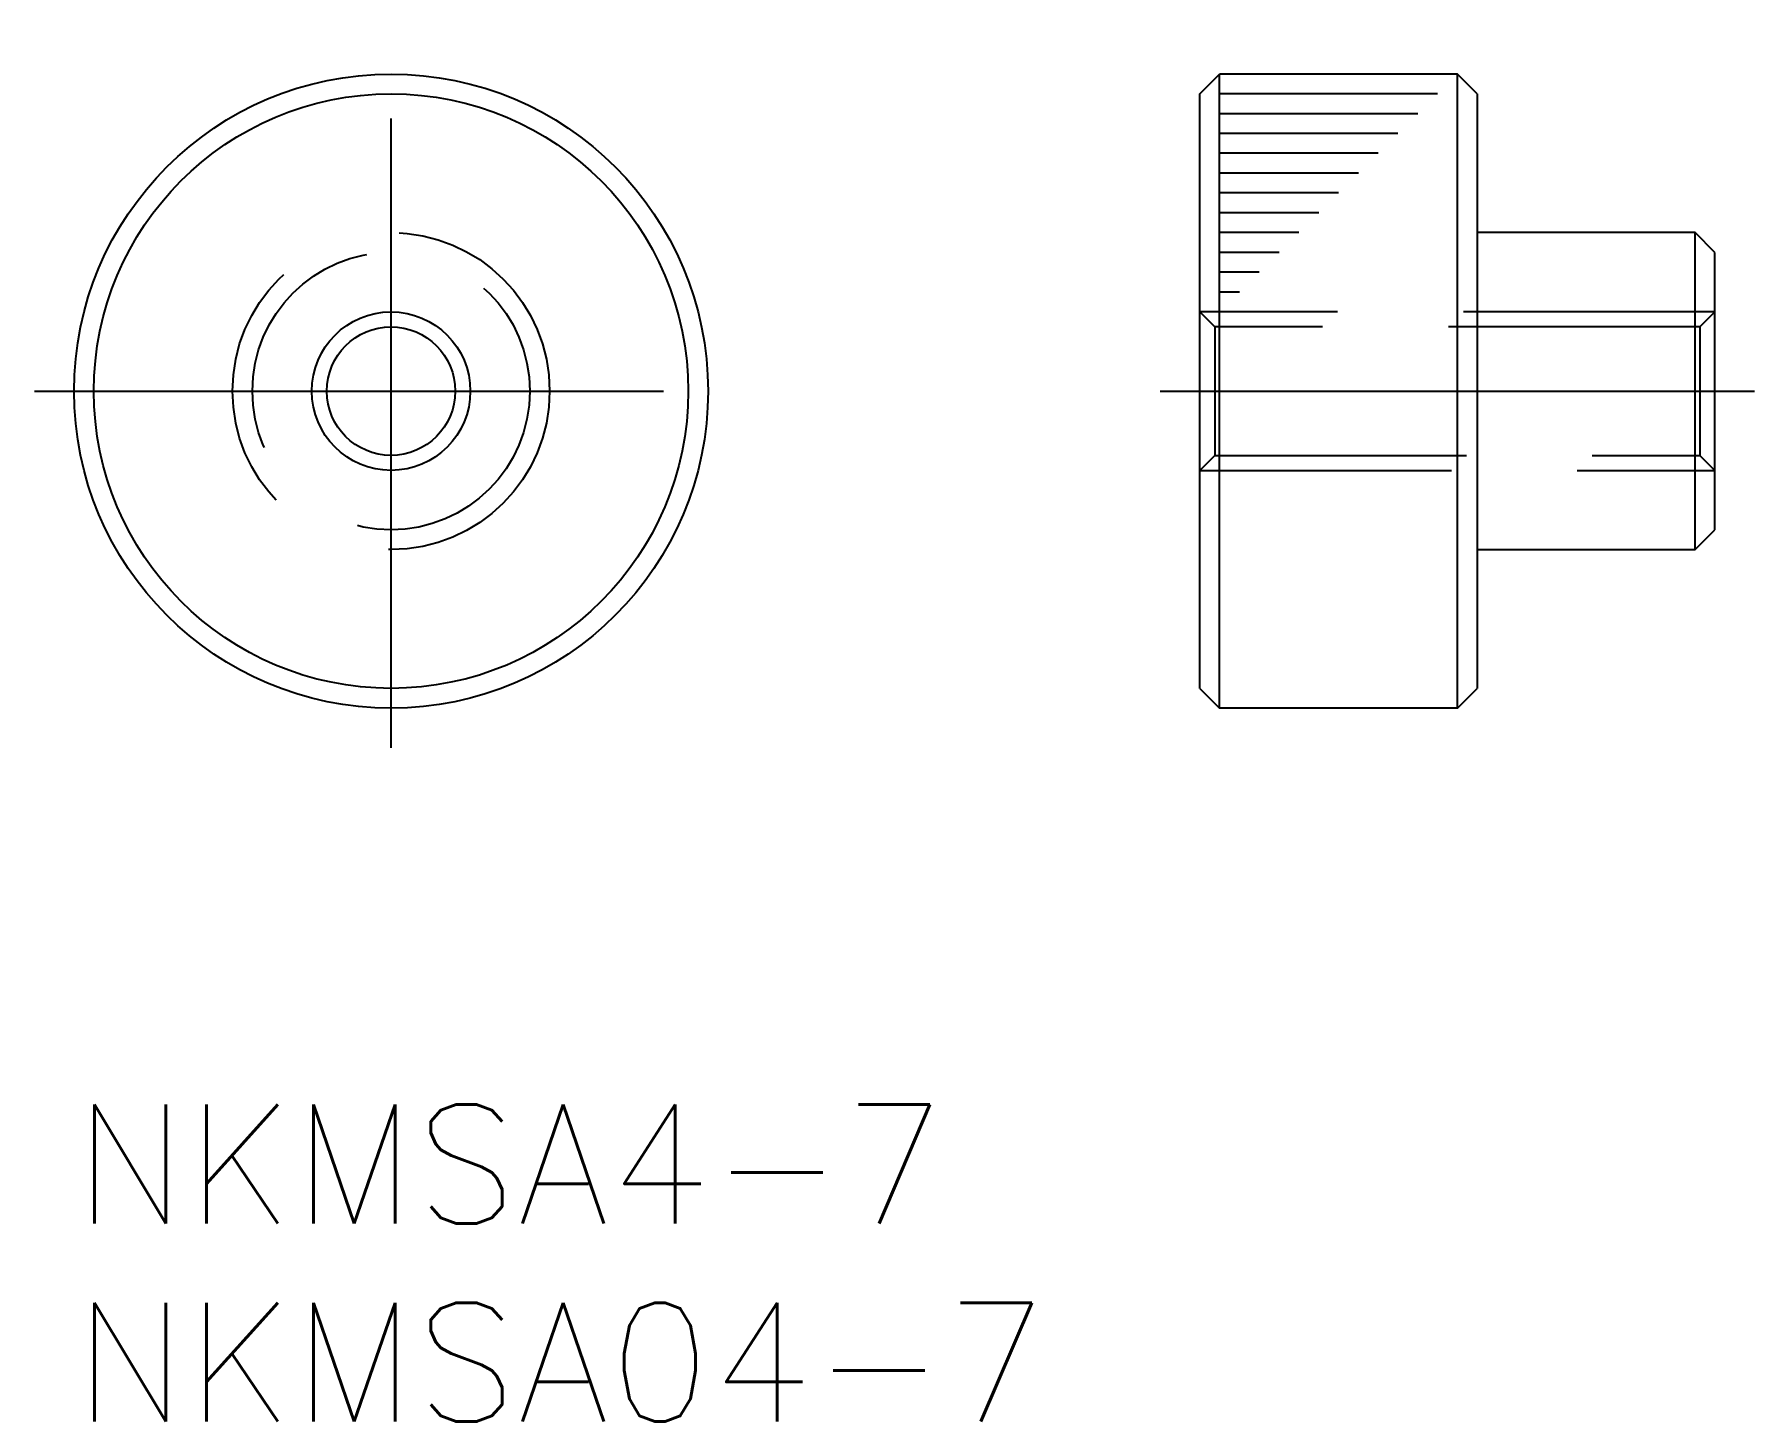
# Model space of a CAD drawing. Extents: x -1 to 42.4, y -8 to 27.
import ezdxf

# ---------------------------------------------------------------- set-up
doc = ezdxf.new("R2010")
doc.units = 0
doc.header["$LTSCALE"] = 0.5
doc.linetypes.add('CENTER', pattern=[50.8, 31.75, -6.35, 6.35, -6.35])
doc.linetypes.add('DASHED', pattern=[19.05, 12.7, -6.35])
for name, color, linetype in [('MSM_CENTER', 1, 'CENTER'), ('MSM_CONTINUOUS', 7, 'CONTINUOUS'), ('MSM_DASHED', 4, 'DASHED'), ('MSM_NARROW', 5, 'CONTINUOUS'), ('MSM_PART_NUMBER', 7, 'CONTINUOUS')]:
    doc.layers.add(name, color=color, linetype=linetype)
doc.styles.get("Standard").update_dxf_attribs({"font": 'txt.shx', "height": 3, "bigfont": 'bigfont.shx'})

# ---------------------------------------------------------------- blocks, each defined once
blk = doc.blocks.new('*U2')
at = {"layer": 'MSM_PART_NUMBER'}
blk.add_text('NKMSA4-7', height=3, dxfattribs=at).set_placement((0, -3))
blk = doc.blocks.new('*U3')
at = {"layer": 'MSM_PART_NUMBER'}
blk.add_text('NKMSA04-7', height=3, dxfattribs=at).set_placement((0, -8))

msp = doc.modelspace()

# ---------------------------------------------------------------- linework, layer by layer
at = {"layer": 'MSM_CENTER'}
for p, q in [((8, 9), (8, 27)), ((-1, 18), (17, 18)), ((27.41, 18), (42.41, 18))]:
    msp.add_line(p, q, dxfattribs=at)
at = {"layer": 'MSM_CONTINUOUS'}
for p, q in [((28.41, 25.5), (28.91, 26)), ((28.91, 10), (28.91, 26)), ((34.91, 26), (28.91, 26)), ((34.91, 10), (34.91, 26)), ((35.41, 25.5), (34.91, 26)), ((28.41, 10.5), (28.41, 25.5)), ((35.41, 25.5), (35.41, 10.5)), ((40.91, 22), (35.41, 22)), ((40.91, 14), (40.91, 22)), ((41.41, 21.5), (40.91, 22)), ((41.41, 14.5), (41.41, 21.5)), ((40.91, 14), (41.41, 14.5)), ((35.41, 14), (40.91, 14)), ((28.41, 10.5), (28.91, 10)), ((34.91, 10), (35.41, 10.5)), ((34.91, 10), (28.91, 10))]:
    msp.add_line(p, q, dxfattribs=at)
for radius in [8, 7.5, 1.621]:
    msp.add_circle((8, 18), radius, dxfattribs=at)
at = {"layer": 'MSM_DASHED'}
for p, q in [((41.41, 20), (28.41, 20)), ((28.789, 19.621), (28.41, 20)), ((41.031, 19.621), (41.41, 20)), ((28.789, 19.621), (28.789, 16.379)), ((41.031, 19.621), (28.789, 19.621)), ((41.031, 19.621), (41.031, 16.379)), ((28.41, 16), (28.789, 16.379)), ((28.789, 16.379), (41.031, 16.379)), ((41.031, 16.379), (41.41, 16)), ((28.41, 16), (41.41, 16))]:
    msp.add_line(p, q, dxfattribs=at)
for radius in [4, 3.5]:
    msp.add_circle((8, 18), radius, dxfattribs=at)
at = {"layer": 'MSM_NARROW'}
for p, q in [((34.41, 25.5), (28.91, 25.5)), ((33.91, 25), (28.91, 25)), ((33.41, 24.5), (28.91, 24.5)), ((32.91, 24), (28.91, 24)), ((32.41, 23.5), (28.91, 23.5)), ((31.91, 23), (28.91, 23)), ((31.41, 22.5), (28.91, 22.5)), ((30.91, 22), (28.91, 22)), ((30.41, 21.5), (28.91, 21.5)), ((29.91, 21), (28.91, 21)), ((29.41, 20.5), (28.91, 20.5))]:
    msp.add_line(p, q, dxfattribs=at)
msp.add_circle((8, 18), 2, dxfattribs=at)

# ---------------------------------------------------------------- block references
at = {"layer": 'MSM_CONTINUOUS'}
for name in ['*U2', '*U3']:
    msp.add_blockref(name, (0, 0), dxfattribs=at)

doc.saveas('drawing.dxf')
